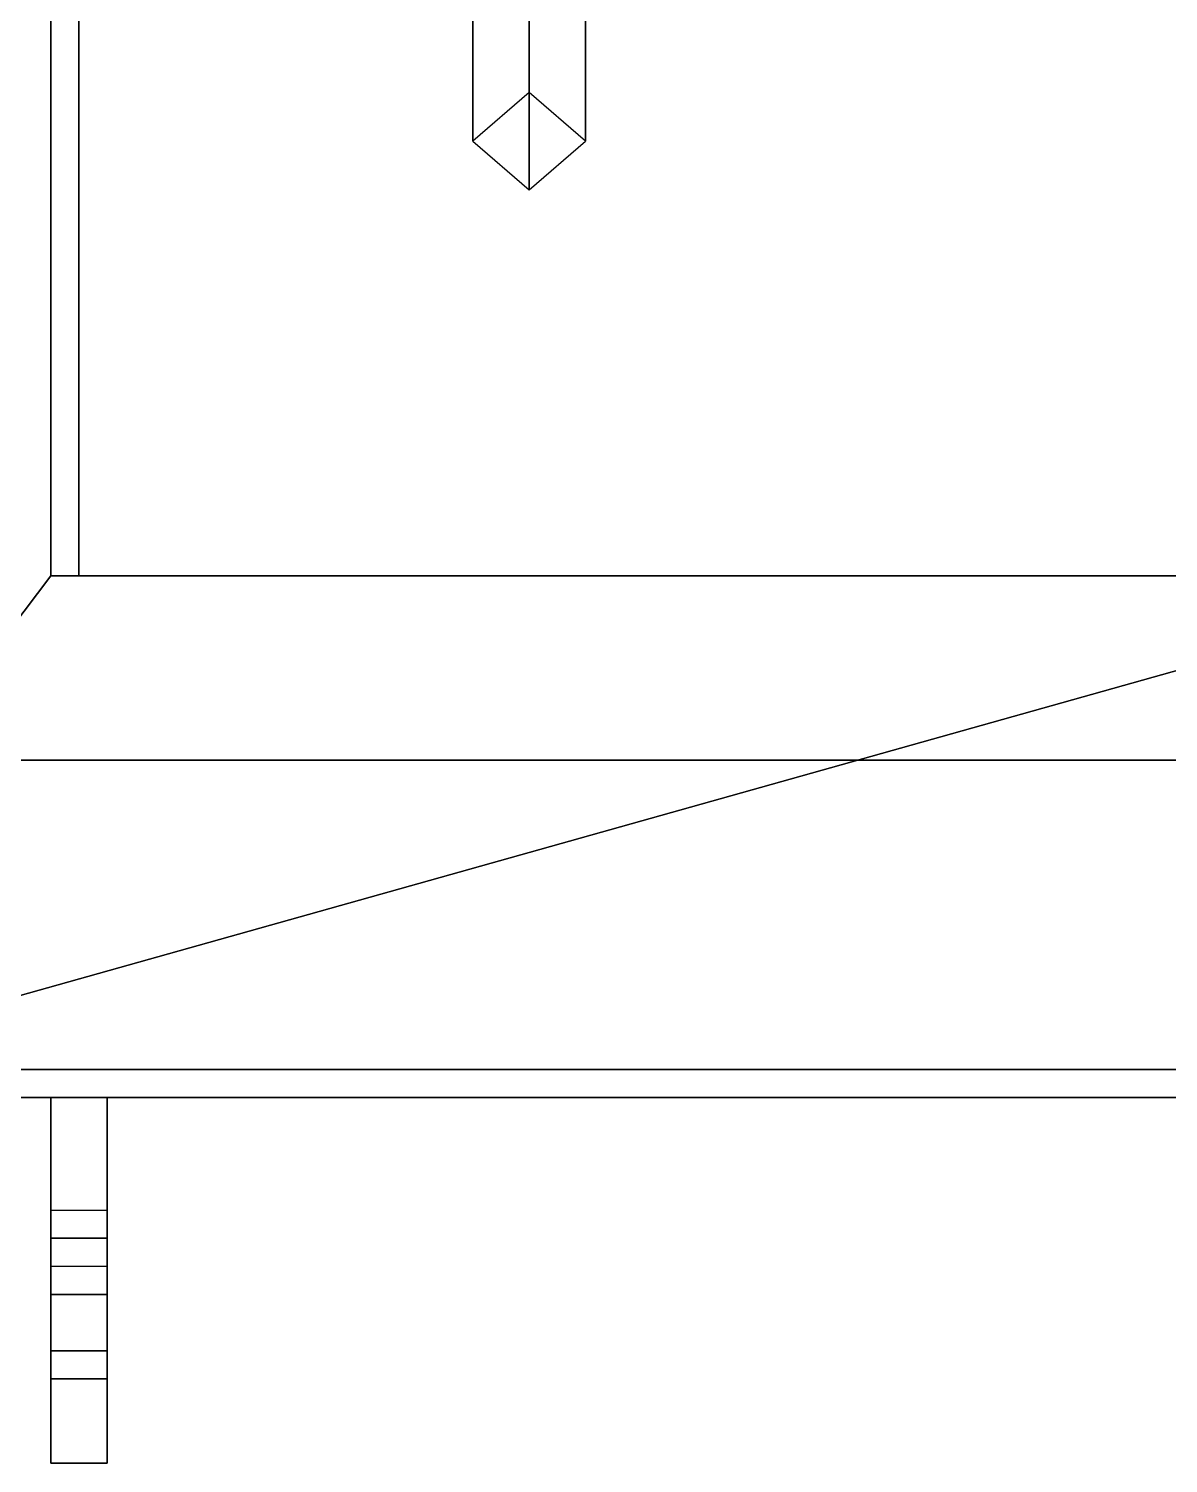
# Model space of a CAD drawing. Header units: millimetres. Extents: x -1.1 to 1, y -2.2 to 3.06.
# Drawn here: x -0.568 to -0.163, y -1.44 to -0.93 of the extents above; entities that cross this region are included whole.
import ezdxf

# ---------------------------------------------------------------- set-up
doc = ezdxf.new("R2010")
doc.units = ezdxf.units.MM
for name, color, linetype in [('hull_c2p', 3, 'Continuous'), ('hull_tks', 7, 'Continuous'), ('internals_c2p', 1, 'Continuous')]:
    doc.layers.add(name, color=color, linetype=linetype)

msp = doc.modelspace()

# ---------------------------------------------------------------- linework, layer by layer
for points in [[(0.7, 0.85, 0.35), (0.7, -1.19, 0.35), (-0.7, -1.19, 0.35), (-0.7, 0.85, 0.35)], [(-0.7, -1.31, 0.52), (-0.7, -1.19, 0.35), (0.7, -1.19, 0.35), (0.7, -1.31, 0.52)], [(-0.7, -1.31, 0.58), (-0.7, -1.31, 0.52), (0.7, -1.31, 0.52), (0.7, -1.31, 0.58)]]:
    msp.add_3dface(points)
at = {"layer": 'hull_c2p'}
for points in [[(0.7, -1.3, 0.88), (0.7, -0.87, 1.01), (-0.7, -0.87, 1.01), (-0.7, -1.3, 0.88)], [(0.7, -1.31, 0.58), (0.7, -1.3, 0.88), (-0.7, -1.3, 0.88), (-0.7, -1.31, 0.58)]]:
    msp.add_3dface(points, dxfattribs=at)
at = {"layer": 'hull_tks'}
for points in [[(-0.7, -0.71, 0.8), (-0.7, -1.31, 0.58), (-0.56, -1.12455, 0.648), (-0.56, -0.77545, 0.776)], [(-0.56, -0.77545, 0.776), (-0.56, -1.12455, 0.648), (-0.55, -1.12455, 0.658), (-0.55, -0.78545, 0.78233)], [(-0.55, -0.78545, 0.78233), (-0.55, -1.12455, 0.658), (-0.05, -1.12455, 0.658), (-0.05, -0.78545, 0.78233)], [(-0.04, -1.12455, 0.648), (-0.7, -1.31, 0.58), (0.7, -1.31, 0.58), (0.04, -1.12455, 0.648)], [(-0.56, -1.12455, 0.648), (-0.7, -1.31, 0.58), (-0.7, -1.31, 0.58), (-0.04, -1.12455, 0.648)], [(-0.55, -1.12455, 0.658), (-0.56, -1.12455, 0.648), (-0.04, -1.12455, 0.648), (-0.05, -1.12455, 0.658)], [(-0.56, -1.31, 0.58), (-0.56, -1.31, 0.52), (-0.56, -1.34, 0.55), (-0.56, -1.36, 0.58)], [(-0.56, -1.31, 0.58), (-0.56, -1.36, 0.58), (-0.54, -1.36, 0.58), (-0.54, -1.31, 0.58)], [(-0.54, -1.36, 0.58), (-0.54, -1.34, 0.55), (-0.54, -1.31, 0.52), (-0.54, -1.31, 0.58)], [(-0.56, -1.36, 0.58), (-0.56, -1.34, 0.55), (-0.56, -1.35, 0.55), (-0.56, -1.37, 0.57)], [(-0.54, -1.37, 0.57), (-0.54, -1.35, 0.55), (-0.54, -1.34, 0.55), (-0.54, -1.36, 0.58)], [(-0.56, -1.37, 0.57), (-0.56, -1.35, 0.55), (-0.56, -1.38, 0.52), (-0.56, -1.38, 0.56)], [(-0.56, -1.38, 0.52), (-0.56, -1.35, 0.55), (-0.54, -1.35, 0.55), (-0.54, -1.38, 0.52)], [(-0.54, -1.38, 0.56), (-0.54, -1.38, 0.52), (-0.54, -1.35, 0.55), (-0.54, -1.37, 0.57)], [(-0.56, -1.38, 0.6), (-0.56, -1.36, 0.58), (-0.56, -1.37, 0.57), (-0.56, -1.38, 0.58)], [(-0.56, -1.36, 0.58), (-0.56, -1.38, 0.6), (-0.54, -1.38, 0.6), (-0.54, -1.36, 0.58)], [(-0.54, -1.38, 0.58), (-0.54, -1.37, 0.57), (-0.54, -1.36, 0.58), (-0.54, -1.38, 0.6)], [(-0.56, -1.37, 0.57), (-0.56, -1.38, 0.56), (-0.54, -1.38, 0.56), (-0.54, -1.37, 0.57)], [(-0.56, -1.38, 0.6), (-0.56, -1.38, 0.58), (-0.56, -1.4, 0.58), (-0.56, -1.41, 0.6)], [(-0.56, -1.38, 0.56), (-0.56, -1.38, 0.52), (-0.56, -1.41, 0.52), (-0.56, -1.4, 0.56)], [(-0.56, -1.38, 0.6), (-0.56, -1.41, 0.6), (-0.54, -1.41, 0.6), (-0.54, -1.38, 0.6)], [(-0.56, -1.38, 0.56), (-0.56, -1.4, 0.56), (-0.54, -1.4, 0.56), (-0.54, -1.38, 0.56)], [(-0.54, -1.41, 0.6), (-0.54, -1.4, 0.58), (-0.54, -1.38, 0.58), (-0.54, -1.38, 0.6)], [(-0.54, -1.4, 0.56), (-0.54, -1.41, 0.52), (-0.54, -1.38, 0.52), (-0.54, -1.38, 0.56)], [(-0.56, -1.41, 0.6), (-0.56, -1.4, 0.58), (-0.56, -1.41, 0.57), (-0.56, -1.41, 0.58)], [(-0.56, -1.41, 0.57), (-0.56, -1.4, 0.56), (-0.56, -1.41, 0.52), (-0.56, -1.41, 0.56)], [(-0.56, -1.4, 0.56), (-0.56, -1.41, 0.57), (-0.54, -1.41, 0.57), (-0.54, -1.4, 0.56)], [(-0.54, -1.41, 0.58), (-0.54, -1.41, 0.57), (-0.54, -1.4, 0.58), (-0.54, -1.41, 0.6)], [(-0.54, -1.41, 0.56), (-0.54, -1.41, 0.52), (-0.54, -1.4, 0.56), (-0.54, -1.41, 0.57)], [(-0.56, -1.41, 0.6), (-0.56, -1.41, 0.52), (-0.56, -1.44, 0.55), (-0.56, -1.44, 0.58)], [(-0.56, -1.41, 0.6), (-0.56, -1.44, 0.58), (-0.54, -1.44, 0.58), (-0.54, -1.41, 0.6)], [(-0.56, -1.44, 0.55), (-0.56, -1.41, 0.52), (-0.54, -1.41, 0.52), (-0.54, -1.44, 0.55)], [(-0.54, -1.44, 0.58), (-0.54, -1.44, 0.55), (-0.54, -1.41, 0.52), (-0.54, -1.41, 0.6)], [(-0.56, -1.44, 0.58), (-0.56, -1.44, 0.55), (-0.54, -1.44, 0.55), (-0.54, -1.44, 0.58)]]:
    msp.add_3dface(points, dxfattribs=at)
at = {"layer": 'internals_c2p'}
for points in [[(-0.41, -0.62, 1.03), (-0.39, -0.60268, 1.02), (-0.39, -0.95268, 0.41378), (-0.41, -0.97, 0.42378)], [(-0.39, -0.60268, 1.02), (-0.37, -0.62, 1.03), (-0.37, -0.97, 0.42378), (-0.39, -0.95268, 0.41378)], [(-0.39, -0.63732, 1.04), (-0.41, -0.62, 1.03), (-0.41, -0.97, 0.42378), (-0.39, -0.98732, 0.43378)], [(-0.37, -0.62, 1.03), (-0.39, -0.63732, 1.04), (-0.39, -0.98732, 0.43378), (-0.37, -0.97, 0.42378)]]:
    msp.add_3dface(points, dxfattribs=at)

doc.saveas('drawing.dxf')
